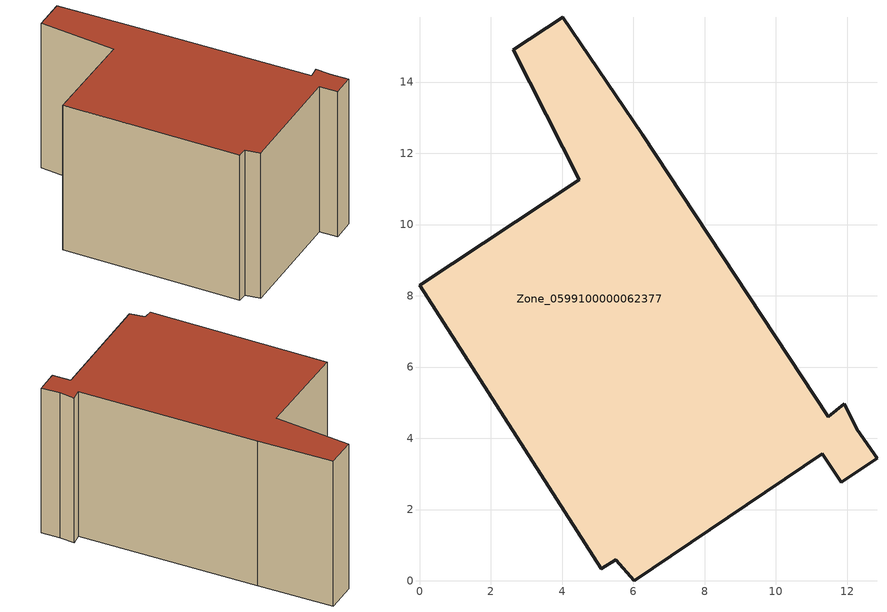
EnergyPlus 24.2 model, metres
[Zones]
Zone_0599100000062377
 floor ground (C_G): 11.47,4.6 11.92,4.97 12.29,4.24 12.84,3.44 11.84,2.76 11.3,3.57 6.03,0 5.51,0.59 5.1,0.34 0,8.29 4.49,11.26 2.63,14.9 4.02,15.82 6.25,12.54 z0
 wall outside (C_F): 2.63,14.9 4.49,11.26 0,8.29 5.1,0.34 5.51,0.59 6.03,0 11.3,3.57 11.84,2.76 12.84,3.44 12.29,4.24 11.92,4.97 11.47,4.6 6.25,12.54 4.02,15.82 2.63,14.9 z0:8.2
 roof outside (C_R): 12.84,3.44 12.29,4.24 11.92,4.97 11.47,4.6 6.25,12.54 4.02,15.82 2.63,14.9 4.49,11.26 0,8.29 5.1,0.34 5.51,0.59 6.03,0 11.3,3.57 11.84,2.76 z8.2
[BUILDING]
Pand.0599100000062377: North Axis=0; Terrain=City; Loads Convergence Tolerance Value=0.04; Temperature Convergence Tolerance Value=0.4; Solar Distribution=FullExterior; Maximum Number of Warmup Days=25; Minimum Number of Warmup Days=1
[Site:Location]
Rotterdam.The.Hague.AP_ZH_NLD Design_Conditions: Latitude=51.96; Longitude=4.45; Time Zone=1; Elevation=-4.5
[SITE:GROUNDTEMPERATURE:BUILDINGSURFACE]
18, 18, 18, 18, 18, 18, 18, 18, 18, 18, 18, 18
[MATERIAL] Thermal Absorptance=0.9; Solar Absorptance=0.7; Visible Absorptance=0.7
Name | Roughness | Thickness | Conductivity | Density | Specific Heat
G.TI.1965-1974 | MediumSmooth | 0.15 | 0.882353 | 540 | 1210
F.TI.1965-1974 | Rough | 0.3 | 0.697674 | 1920 | 840
R.TI.1965-1974 | MediumRough | 0.2 | 0.232558 | 1500 | 1000
[CONSTRUCTION]
C_G: G.TI.1965-1974
C_F: F.TI.1965-1974
C_R: R.TI.1965-1974
[ZONE]
Zone_0599100000062377: Type=1; Multiplier=1; Ceiling Height=Autocalculate; Volume=Autocalculate; Floor Area=autocalculate; Part of Total Floor Area=Yes
[ZONEINFILTRATION:DESIGNFLOWRATE]
Infil_Zone_0599100000062377: Zone or ZoneList or Space or SpaceList=Zone_0599100000062377; Schedule=AlwaysOn; Design Flow Rate Calculation Method=Flow/Area; Flow Rate per Floor Area=0.003; Constant Term Coefficient=1; Temperature Term Coefficient=0; Velocity Term Coefficient=0; Velocity Squared Term Coefficient=0
[HVACTEMPLATE:ZONE:IDEALLOADSAIRSYSTEM]
Zone_0599100000062377: Maximum Heating Supply Air Temperature=50; Minimum Cooling Supply Air Temperature=13; Maximum Heating Supply Air Humidity Ratio=0.0156; Minimum Cooling Supply Air Humidity Ratio=0.0077; Heating Limit=NoLimit; Cooling Limit=NoLimit; Dehumidification Control Type=ConstantSensibleHeatRatio; Cooling Sensible Heat Ratio=0.7; Dehumidification Setpoint=60; Humidification Control Type=None; Humidification Setpoint=30; Outdoor Air Method=None; Outdoor Air Flow Rate per Person=0.00944; Outdoor Air Flow Rate per Zone Floor Area=0; Outdoor Air Flow Rate per Zone=0; Demand Controlled Ventilation Type=None; Outdoor Air Economizer Type=NoEconomizer; Heat Recovery Type=None; Sensible Heat Recovery Effectiveness=0.7; Latent Heat Recovery Effectiveness=0.65
[ZONECONTROL:THERMOSTAT]
ThermostatControl_Zone_0599100000062377: Zone or ZoneList=Zone_0599100000062377; Control Type Schedule=DualSetpointControlType; Control 1=Thermostat_Zone_0599100000062377; Temperature Difference Between Cutout And Setpoint=0
[THERMOSTATSETPOINT:DUALSETPOINT]
Thermostat_Zone_0599100000062377: Heating Setpoint Temperature Schedule=HeatingSetpoint_Zone_0599100000062377; Cooling Setpoint Temperature Schedule=CoolingSetpoint_Zone_0599100000062377
[SCHEDULE:COMPACT]
HeatingSetpoint_Zone_0599100000062377: Through: 12/31, For: AllDays, Until: 24:00, 21
CoolingSetpoint_Zone_0599100000062377: Through: 12/31, For: AllDays, Until: 24:00, 24
DualSetpointControlType: Through: 12/31, For: AllDays, Until: 24:00, 4
AlwaysOn: Through: 12/31, For: AllDays, Until: 24:00, 1
